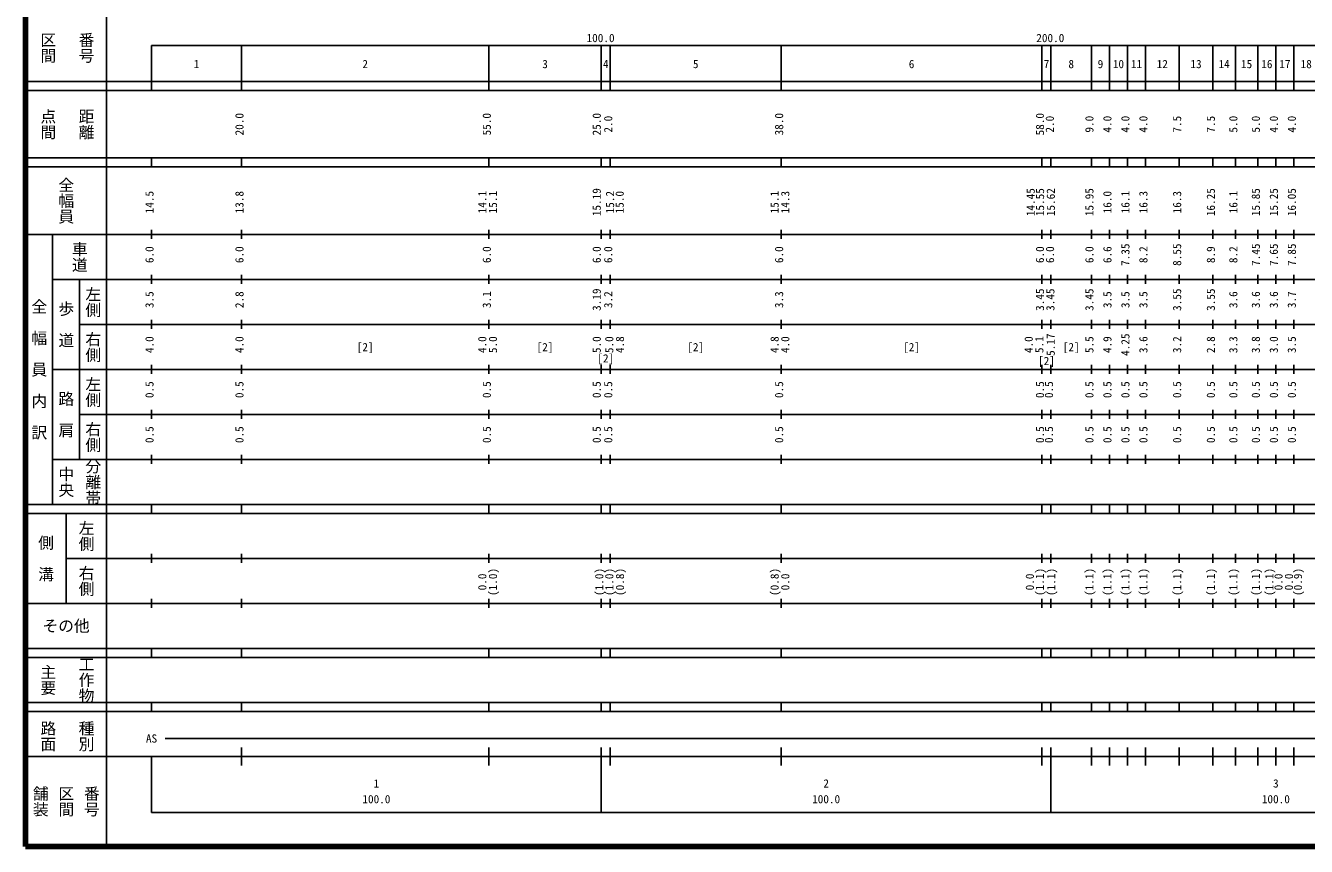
# Model space of a CAD drawing. Units: millimetres on the paper, enlarged 1000 times. Extents: x 40000 to 680000, y 20000 to 380000.
# Drawn here: x 40000 to 324790, y 20000 to 202409 of the extents above; entities that cross this region are included whole.
import ezdxf
from ezdxf.enums import TextEntityAlignment as Align

# ---------------------------------------------------------------- set-up
doc = ezdxf.new("R2010")
doc.units = ezdxf.units.MM
doc.header["$LTSCALE"] = 1000
doc.layers.add('M-TTL', color=2, linetype='Continuous', lineweight=140)
doc.layers.add('M-TTL-BAND', color=7, linetype='Continuous', lineweight=25)
doc.styles.add('@ＭＳ ゴシック', font='')
doc.styles.add('ＭＳ ゴシック', font='')
doc.styles.get('@ＭＳ ゴシック').set_extended_font_data('@MS Gothic')
doc.styles.get('ＭＳ ゴシック').set_extended_font_data('MS Gothic')

msp = doc.modelspace()

# ---------------------------------------------------------------- linework, layer by layer
at = {"layer": 'M-TTL'}
for p, q in [((40000, 380000), (40000, 20000)), ((40000, 20000), (680000, 20000))]:
    msp.add_line(p, q, dxfattribs=at)
at = {"layer": 'M-TTL-BAND'}
for p, q in [((58000, 370000), (58000, 20000)), ((68000, 198000), (579000, 198000)), ((68000, 198000), (68000, 188000)), ((88000, 188000), (88000, 198000)), ((143000, 188000), (143000, 198000)), ((168000, 188000), (168000, 198000)), ((170000, 188000), (170000, 198000)), ((208000, 188000), (208000, 198000)), ((266000, 188000), (266000, 198000)), ((268000, 188000), (268000, 198000)), ((277000, 188000), (277000, 198000)), ((281000, 188000), (281000, 198000)), ((285000, 188000), (285000, 198000)), ((289000, 188000), (289000, 198000)), ((296500, 188000), (296500, 198000)), ((304000, 188000), (304000, 198000)), ((309000, 188000), (309000, 198000)), ((314000, 188000), (314000, 198000)), ((318000, 188000), (318000, 198000)), ((322000, 188000), (322000, 198000)), ((40000, 190000), (579000, 190000)), ((40000, 188000), (579000, 188000)), ((40000, 173000), (579000, 173000)), ((40000, 171000), (579000, 171000)), ((68000, 171000), (68000, 173000)), ((88000, 171000), (88000, 173000)), ((143000, 171000), (143000, 173000)), ((168000, 171000), (168000, 173000)), ((170000, 171000), (170000, 173000)), ((208000, 171000), (208000, 173000)), ((266000, 171000), (266000, 173000)), ((268000, 171000), (268000, 173000)), ((277000, 171000), (277000, 173000)), ((281000, 171000), (281000, 173000)), ((285000, 171000), (285000, 173000)), ((289000, 171000), (289000, 173000)), ((296500, 171000), (296500, 173000)), ((304000, 171000), (304000, 173000)), ((309000, 171000), (309000, 173000)), ((314000, 171000), (314000, 173000)), ((318000, 171000), (318000, 173000)), ((322000, 171000), (322000, 173000)), ((68000, 155000), (68000, 157000)), ((88000, 155000), (88000, 157000)), ((143000, 155000), (143000, 157000)), ((168000, 155000), (168000, 157000)), ((170000, 155000), (170000, 157000)), ((208000, 155000), (208000, 157000)), ((266000, 155000), (266000, 157000)), ((268000, 155000), (268000, 157000)), ((277000, 155000), (277000, 157000)), ((281000, 155000), (281000, 157000)), ((285000, 155000), (285000, 157000)), ((289000, 155000), (289000, 157000)), ((296500, 155000), (296500, 157000)), ((304000, 155000), (304000, 157000)), ((309000, 155000), (309000, 157000)), ((314000, 155000), (314000, 157000)), ((318000, 155000), (318000, 157000)), ((322000, 155000), (322000, 157000)), ((40000, 156000), (579000, 156000)), ((46000, 96000), (46000, 156000)), ((46000, 146000), (579000, 146000)), ((52000, 146000), (52000, 106000)), ((68000, 145000), (68000, 147000)), ((88000, 145000), (88000, 147000)), ((143000, 145000), (143000, 147000)), ((168000, 145000), (168000, 147000)), ((170000, 145000), (170000, 147000)), ((208000, 145000), (208000, 147000)), ((266000, 145000), (266000, 147000)), ((268000, 145000), (268000, 147000)), ((277000, 145000), (277000, 147000)), ((281000, 145000), (281000, 147000)), ((285000, 145000), (285000, 147000)), ((289000, 145000), (289000, 147000)), ((296500, 145000), (296500, 147000)), ((304000, 145000), (304000, 147000)), ((309000, 145000), (309000, 147000)), ((314000, 145000), (314000, 147000)), ((318000, 145000), (318000, 147000)), ((322000, 145000), (322000, 147000)), ((68000, 135000), (68000, 137000)), ((88000, 135000), (88000, 137000)), ((143000, 135000), (143000, 137000)), ((168000, 135000), (168000, 137000)), ((170000, 135000), (170000, 137000)), ((208000, 135000), (208000, 137000)), ((266000, 135000), (266000, 137000)), ((268000, 135000), (268000, 137000)), ((277000, 135000), (277000, 137000)), ((281000, 135000), (281000, 137000)), ((285000, 135000), (285000, 137000)), ((289000, 135000), (289000, 137000)), ((296500, 135000), (296500, 137000)), ((304000, 135000), (304000, 137000)), ((309000, 135000), (309000, 137000)), ((314000, 135000), (314000, 137000)), ((318000, 135000), (318000, 137000)), ((322000, 135000), (322000, 137000)), ((52000, 136000), (579000, 136000)), ((46000, 126000), (579000, 126000)), ((68000, 125000), (68000, 127000)), ((88000, 125000), (88000, 127000)), ((143000, 125000), (143000, 127000)), ((168000, 125000), (168000, 127000)), ((170000, 125000), (170000, 127000)), ((208000, 125000), (208000, 127000)), ((266000, 125000), (266000, 127000)), ((268000, 125000), (268000, 127000)), ((277000, 125000), (277000, 127000)), ((281000, 125000), (281000, 127000)), ((285000, 125000), (285000, 127000)), ((289000, 125000), (289000, 127000)), ((296500, 125000), (296500, 127000)), ((304000, 125000), (304000, 127000)), ((309000, 125000), (309000, 127000)), ((314000, 125000), (314000, 127000)), ((318000, 125000), (318000, 127000)), ((322000, 125000), (322000, 127000)), ((68000, 115000), (68000, 117000)), ((88000, 115000), (88000, 117000)), ((143000, 115000), (143000, 117000)), ((168000, 115000), (168000, 117000)), ((170000, 115000), (170000, 117000)), ((208000, 115000), (208000, 117000)), ((266000, 115000), (266000, 117000)), ((268000, 115000), (268000, 117000)), ((277000, 115000), (277000, 117000)), ((281000, 115000), (281000, 117000)), ((285000, 115000), (285000, 117000)), ((289000, 115000), (289000, 117000)), ((296500, 115000), (296500, 117000)), ((304000, 115000), (304000, 117000)), ((309000, 115000), (309000, 117000)), ((314000, 115000), (314000, 117000)), ((318000, 115000), (318000, 117000)), ((322000, 115000), (322000, 117000)), ((52000, 116000), (579000, 116000)), ((46000, 106000), (579000, 106000)), ((68000, 105000), (68000, 107000)), ((88000, 105000), (88000, 107000)), ((143000, 105000), (143000, 107000)), ((168000, 105000), (168000, 107000)), ((170000, 105000), (170000, 107000)), ((208000, 105000), (208000, 107000)), ((266000, 105000), (266000, 107000)), ((268000, 105000), (268000, 107000)), ((277000, 105000), (277000, 107000)), ((281000, 105000), (281000, 107000)), ((285000, 105000), (285000, 107000)), ((289000, 105000), (289000, 107000)), ((296500, 105000), (296500, 107000)), ((304000, 105000), (304000, 107000)), ((309000, 105000), (309000, 107000)), ((314000, 105000), (314000, 107000)), ((318000, 105000), (318000, 107000)), ((322000, 105000), (322000, 107000)), ((40000, 96000), (579000, 96000)), ((40000, 94000), (579000, 94000)), ((49000, 94000), (49000, 74000)), ((68000, 94000), (68000, 96000)), ((88000, 94000), (88000, 96000)), ((143000, 94000), (143000, 96000)), ((168000, 94000), (168000, 96000)), ((170000, 94000), (170000, 96000)), ((208000, 94000), (208000, 96000)), ((266000, 94000), (266000, 96000)), ((268000, 94000), (268000, 96000)), ((277000, 94000), (277000, 96000)), ((281000, 94000), (281000, 96000)), ((285000, 94000), (285000, 96000)), ((289000, 94000), (289000, 96000)), ((296500, 94000), (296500, 96000)), ((304000, 94000), (304000, 96000)), ((309000, 94000), (309000, 96000)), ((314000, 94000), (314000, 96000)), ((318000, 94000), (318000, 96000)), ((322000, 94000), (322000, 96000)), ((49000, 84000), (579000, 84000)), ((68000, 83000), (68000, 85000)), ((88000, 83000), (88000, 85000)), ((143000, 83000), (143000, 85000)), ((168000, 83000), (168000, 85000)), ((170000, 83000), (170000, 85000)), ((208000, 83000), (208000, 85000)), ((266000, 83000), (266000, 85000)), ((268000, 83000), (268000, 85000)), ((277000, 83000), (277000, 85000)), ((281000, 83000), (281000, 85000)), ((285000, 83000), (285000, 85000)), ((289000, 83000), (289000, 85000)), ((296500, 83000), (296500, 85000)), ((304000, 83000), (304000, 85000)), ((309000, 83000), (309000, 85000)), ((314000, 83000), (314000, 85000)), ((318000, 83000), (318000, 85000)), ((322000, 83000), (322000, 85000)), ((68000, 73000), (68000, 75000)), ((88000, 73000), (88000, 75000)), ((143000, 73000), (143000, 75000)), ((168000, 73000), (168000, 75000)), ((170000, 73000), (170000, 75000)), ((208000, 73000), (208000, 75000)), ((266000, 73000), (266000, 75000)), ((268000, 73000), (268000, 75000)), ((277000, 73000), (277000, 75000)), ((281000, 73000), (281000, 75000)), ((285000, 73000), (285000, 75000)), ((289000, 73000), (289000, 75000)), ((296500, 73000), (296500, 75000)), ((304000, 73000), (304000, 75000)), ((309000, 73000), (309000, 75000)), ((314000, 73000), (314000, 75000)), ((318000, 73000), (318000, 75000)), ((322000, 73000), (322000, 75000)), ((40000, 74000), (579000, 74000)), ((40000, 64000), (579000, 64000)), ((68000, 62000), (68000, 64000)), ((88000, 62000), (88000, 64000)), ((143000, 62000), (143000, 64000)), ((168000, 62000), (168000, 64000)), ((170000, 62000), (170000, 64000)), ((208000, 62000), (208000, 64000)), ((266000, 62000), (266000, 64000)), ((268000, 62000), (268000, 64000)), ((277000, 62000), (277000, 64000)), ((281000, 62000), (281000, 64000)), ((285000, 62000), (285000, 64000)), ((289000, 62000), (289000, 64000)), ((296500, 62000), (296500, 64000)), ((304000, 62000), (304000, 64000)), ((309000, 62000), (309000, 64000)), ((314000, 62000), (314000, 64000)), ((318000, 62000), (318000, 64000)), ((322000, 62000), (322000, 64000)), ((40000, 62000), (579000, 62000)), ((40000, 52000), (579000, 52000)), ((68000, 50000), (68000, 52000)), ((88000, 50000), (88000, 52000)), ((143000, 50000), (143000, 52000)), ((168000, 50000), (168000, 52000)), ((170000, 50000), (170000, 52000)), ((208000, 50000), (208000, 52000)), ((266000, 50000), (266000, 52000)), ((268000, 50000), (268000, 52000)), ((277000, 50000), (277000, 52000)), ((281000, 50000), (281000, 52000)), ((285000, 50000), (285000, 52000)), ((289000, 50000), (289000, 52000)), ((296500, 50000), (296500, 52000)), ((304000, 50000), (304000, 52000)), ((309000, 50000), (309000, 52000)), ((314000, 50000), (314000, 52000)), ((318000, 50000), (318000, 52000)), ((322000, 50000), (322000, 52000)), ((40000, 50000), (579000, 50000)), ((71000, 44000), (565000, 44000)), ((40000, 40000), (579000, 40000)), ((68000, 40000), (68000, 27500)), ((88000, 38000), (88000, 42000)), ((143000, 38000), (143000, 42000)), ((168000, 27500), (168000, 42000)), ((170000, 38000), (170000, 42000)), ((208000, 38000), (208000, 42000)), ((266000, 38000), (266000, 42000)), ((268000, 27500), (268000, 42000)), ((277000, 38000), (277000, 42000)), ((281000, 38000), (281000, 42000)), ((285000, 38000), (285000, 42000)), ((289000, 38000), (289000, 42000)), ((296500, 38000), (296500, 42000)), ((304000, 38000), (304000, 42000)), ((309000, 38000), (309000, 42000)), ((314000, 38000), (314000, 42000)), ((318000, 38000), (318000, 42000)), ((322000, 38000), (322000, 42000)), ((68000, 27500), (579000, 27500))]:
    msp.add_line(p, q, dxfattribs=at)

# ---------------------------------------------------------------- texts
at = {"layer": 'M-TTL-BAND', "style": '@ＭＳ ゴシック'}
for s, p in [('区間', (45000, 197500)), ('番号', (53500, 197500)), ('点間', (45000, 180500)), ('距離', (53500, 180500)), ('全幅員', (49000, 163500)), ('車道', (52000, 151000)), ('左側', (55000, 141000)), ('全\u3000幅\u3000員\u3000内\u3000訳', (43000, 126000)), ('歩\u3000道', (49000, 136000)), ('右側', (55000, 131000)), ('左側', (55000, 121000)), ('路\u3000肩', (49000, 116000)), ('右側', (55000, 111000)), ('分離帯', (55000, 101000)), ('中央', (49000, 101000)), ('左側', (53500, 89000)), ('側\u3000溝', (44500, 84000)), ('右側', (53500, 79000)), ('主要', (45000, 57000)), ('工作物', (53500, 57000)), ('路面', (45000, 44500)), ('種別', (53500, 44500)), ('舗装', (43333, 30000)), ('区間', (49000, 30000)), ('番号', (54667, 30000))]:
    msp.add_text(s, height=2566, rotation=270, dxfattribs=at).set_placement(p, align=Align.MIDDLE_CENTER)
at = {"layer": 'M-TTL-BAND', "style": 'ＭＳ ゴシック'}
for s, p in [('100.0', (167844, 198195)), ('200.0', (267844, 198195)), ('1', (78000, 192405)), ('2', (115500, 192405)), ('3', (155500, 192405)), ('4', (169000, 192405)), ('5', (189000, 192405)), ('6', (237000, 192405)), ('7', (267000, 192405)), ('8', (272500, 192405)), ('9', (279000, 192405)), ('10', (283000, 192405)), ('11', (287000, 192405)), ('12', (292750, 192405)), ('13', (300250, 192405)), ('14', (306500, 192405)), ('15', (311500, 192405)), ('16', (316000, 192405)), ('17', (320000, 192405)), ('18', (324750, 192405)), ('[2]', (115500, 129500)), ('[2]', (155500, 129500)), ('[2]', (189000, 129500)), ('[2]', (237000, 129500)), ('[2]', (272500, 129500)), ('[2]', (169000, 126998)), ('[2]', (267000, 126423)), ('AS', (68000, 42500)), ('1', (118000, 32523)), ('2', (218000, 32523)), ('3', (318000, 32523)), ('100.0', (118000, 29033)), ('100.0', (218000, 29033)), ('100.0', (318000, 29033))]:
    msp.add_text(s, height=1833, dxfattribs=at).set_placement(p, align=Align.BOTTOM_CENTER)
for s, p in [('20.0', (89000, 180500)), ('55.0', (144000, 180500)), ('25.0', (168444, 180500)), ('38.0', (209000, 180500)), ('58.0', (267000, 180500)), ('2.0', (171000, 180500)), ('2.0', (269187, 180500)), ('9.0', (278000, 180500)), ('4.0', (282000, 180500)), ('4.0', (286000, 180500)), ('4.0', (290000, 180500)), ('7.5', (297500, 180500)), ('7.5', (305000, 180500)), ('5.0', (310000, 180500)), ('5.0', (315000, 180500)), ('4.0', (319000, 180500)), ('4.0', (323000, 180500)), ('14.5', (69000, 163174)), ('13.8', (89000, 163174)), ('14.1', (143000, 163174)), ('15.1', (145370, 163174)), ('15.19', (168444, 163174)), ('15.2', (171406, 163174)), ('15.0', (173545, 163174)), ('15.1', (208000, 163174)), ('14.3', (210370, 163174)), ('14.45', (264938, 163174)), ('15.55', (267019, 163174)), ('15.62', (269414, 163174)), ('15.95', (278000, 163174)), ('16.0', (282000, 163174)), ('16.1', (286000, 163174)), ('16.3', (290000, 163174)), ('16.3', (297500, 163174)), ('16.25', (305000, 163174)), ('16.1', (310000, 163174)), ('15.85', (315000, 163174)), ('15.25', (319000, 163174)), ('16.05', (323000, 163174)), ('7.35', (286000, 151500)), ('8.55', (297500, 151500)), ('7.45', (315000, 151500)), ('7.65', (319000, 151500)), ('7.85', (323000, 151500)), ('6.0', (69000, 151500)), ('6.0', (89000, 151500)), ('6.0', (144000, 151500)), ('6.0', (168444, 151500)), ('6.0', (171000, 151500)), ('6.0', (209000, 151500)), ('6.0', (267000, 151500)), ('6.0', (269238, 151500)), ('6.0', (278000, 151500)), ('6.6', (282000, 151500)), ('8.2', (290000, 151500)), ('8.9', (305000, 151500)), ('8.2', (310000, 151500)), ('3.5', (69000, 141500)), ('2.8', (89000, 141500)), ('3.1', (144000, 141500)), ('3.19', (168444, 141500)), ('3.2', (171000, 141500)), ('3.3', (209000, 141500)), ('3.45', (267000, 141500)), ('3.45', (269317, 141500)), ('3.45', (278000, 141500)), ('3.5', (282000, 141500)), ('3.5', (286000, 141500)), ('3.5', (290000, 141500)), ('3.55', (297500, 141500)), ('3.55', (305000, 141500)), ('3.6', (310000, 141500)), ('3.6', (315000, 141500)), ('3.6', (319000, 141500)), ('3.7', (323000, 141500)), ('5.17', (269396, 131500)), ('4.0', (69000, 131500)), ('4.0', (89000, 131500)), ('4.0', (143000, 131500)), ('5.0', (145370, 131500)), ('5.0', (168444, 131500)), ('5.0', (171235, 131500)), ('4.8', (173605, 131500)), ('4.8', (208000, 131500)), ('4.0', (210370, 131500)), ('4.0', (264498, 131500)), ('5.1', (266868, 131500)), ('5.5', (278000, 131500)), ('4.9', (282000, 131500)), ('4.25', (286000, 131500)), ('3.6', (290000, 131500)), ('3.2', (297500, 131500)), ('2.8', (305000, 131500)), ('3.3', (310000, 131500)), ('3.8', (315000, 131500)), ('3.0', (319000, 131500)), ('3.5', (323000, 131500)), ('0.5', (69000, 121500)), ('0.5', (89000, 121500)), ('0.5', (144000, 121500)), ('0.5', (168444, 121500)), ('0.5', (171000, 121500)), ('0.5', (209000, 121500)), ('0.5', (267000, 121500)), ('0.5', (269000, 121500)), ('0.5', (278000, 121500)), ('0.5', (282000, 121500)), ('0.5', (286000, 121500)), ('0.5', (290000, 121500)), ('0.5', (297500, 121500)), ('0.5', (305000, 121500)), ('0.5', (310000, 121500)), ('0.5', (315000, 121500)), ('0.5', (319000, 121500)), ('0.5', (323000, 121500)), ('0.5', (69000, 111500)), ('0.5', (89000, 111500)), ('0.5', (144000, 111500)), ('0.5', (168444, 111500)), ('0.5', (171000, 111500)), ('0.5', (209000, 111500)), ('0.5', (267000, 111500)), ('0.5', (269000, 111500)), ('0.5', (278000, 111500)), ('0.5', (282000, 111500)), ('0.5', (286000, 111500)), ('0.5', (290000, 111500)), ('0.5', (297500, 111500)), ('0.5', (305000, 111500)), ('0.5', (310000, 111500)), ('0.5', (315000, 111500)), ('0.5', (319000, 111500)), ('0.5', (323000, 111500)), ('0.0', (143000, 78764)), ('(1.0)', (145370, 78764)), ('(1.0)', (169000, 78764)), ('(1.0)', (171244, 78764)), ('(0.8)', (173614, 78764)), ('(0.8)', (208000, 78764)), ('0.0', (210370, 78764)), ('0.0', (264747, 78764)), ('(1.1)', (266962, 78764)), ('(1.1)', (269496, 78764)), ('(1.1)', (278000, 78764)), ('(1.1)', (282000, 78764)), ('(1.1)', (286000, 78764)), ('(1.1)', (290000, 78764)), ('(1.1)', (297500, 78764)), ('(1.1)', (305000, 78764)), ('(1.1)', (310000, 78764)), ('(1.1)', (315000, 78764)), ('(1.1)', (318000, 78764)), ('0.0', (320036, 78764)), ('0.0', (322353, 78764)), ('(0.9)', (324370, 78764))]:
    msp.add_text(s, height=1833, rotation=90, dxfattribs=at).set_placement(p, align=Align.BOTTOM_CENTER)
msp.add_text('その他', height=2566, dxfattribs=at).set_placement((49000, 69000), align=Align.MIDDLE_CENTER)

doc.saveas('drawing.dxf')
